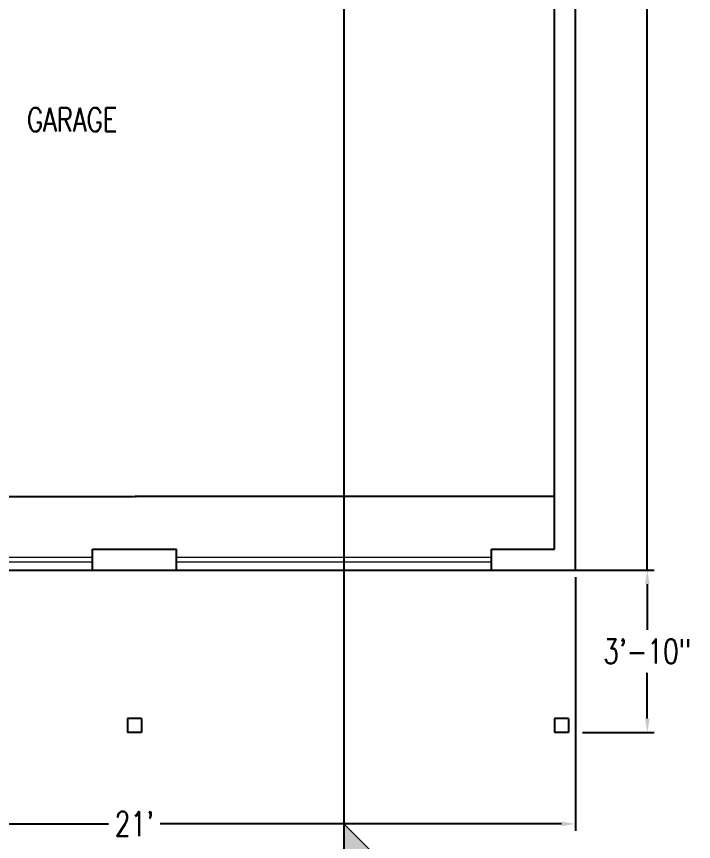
# Model space of a CAD drawing. Header units: inches. Extents: x 26998 to 46838, y -509 to 4343.
# Drawn here: x 37664.6 to 37858, y 3525 to 3760.6 of the extents above; entities that cross this region are included whole.
import ezdxf
from ezdxf.enums import TextEntityAlignment as Align

# ---------------------------------------------------------------- set-up
doc = ezdxf.new("R2010")
doc.units = ezdxf.units.IN
doc.header["$LTSCALE"] = 0.5
doc.header["$MEASUREMENT"] = 0
doc.layers.get('Defpoints').update_dxf_attribs({"color": 140})
doc.layers.add('S-Structural', color=1, linetype='Continuous', lineweight=20)
doc.layers.add('TXT', color=4, linetype='Continuous', lineweight=9)
doc.layers.add('Title Block', color=7, linetype='Continuous')
doc.styles.get("Standard").update_dxf_attribs({"font": 'romans.shx', "width": 0.75})
doc.styles.add('Tahoma', font='tahoma.ttf')
doc.dimstyles.get("Standard").update_dxf_attribs({"dimtxt": 0.18, "dimasz": 0.18, "dimexe": 0.18, "dimexo": 0.0625, "dimgap": 0.09, "dimtad": 0, "dimtih": 1, "dimtoh": 1, "dimdec": 4, "dimzin": 0, "dimdsep": 46, "dimtxsty": 'Standard', "dimcen": 0.09, "dimadec": 0, "dimazin": 0, "dimtfac": 1, "dimtdec": 4, "dimtofl": 0, "dimtmove": 0, "dimatfit": 3, "dimfxl": 1, "dimtolj": 1, "dimtzin": 0, "dimarcsym": 0})
doc.dimstyles.new('STANDARD$0', dxfattribs={"dimscale": 0, "dimtxt": 3, "dimasz": 4, "dimexe": 4, "dimexo": 4, "dimgap": 1, "dimtad": 1, "dimdec": 0, "dimzin": 1, "dimdsep": 46, "dimlunit": 4, "dimtxsty": 'Standard', "dimblk1": 'OBLIQUE', "dimblk2": 'OBLIQUE', "dimsah": 1, "dimcen": 0, "dimdle": 2, "dimclrd": 8, "dimclre": 8, "dimclrt": 256, "dimadec": 5, "dimazin": 0, "dimtfac": 1, "dimtdec": 0, "dimtix": 1, "dimtmove": 2, "dimatfit": 3, "dimldrblk": 'OBLIQUE', "dimfxl": 1, "dimtolj": 1, "dimtzin": 3, "dimarcsym": 0})

# ---------------------------------------------------------------- blocks, each defined once
blk = doc.blocks.new('*D1097')
at = {"layer": 'Defpoints', "color": 0, "transparency": 16777216}
for p in [(37824.27, 3974.69), (37844.77, 3974.69), (37824.27, 3602.49)]:
    blk.add_point(p, dxfattribs=at)
at = {"layer": 'Title Block', "color": 0, "lineweight": -2, "transparency": 16777216}
for p, q in [((37824.33, 3974.69), (37844.95, 3974.69)), ((37844.77, 3974.51), (37844.77, 3788.77)), ((37844.77, 3602.67), (37844.77, 3788.41)), ((37824.33, 3602.49), (37844.95, 3602.49))]:
    blk.add_line(p, q, dxfattribs=at)
at = {"layer": 'Title Block', "color": 0, "transparency": 16777216}
for points in [[(37844.74, 3974.51), (37844.8, 3974.51), (37844.77, 3974.69)], [(37844.74, 3602.67), (37844.8, 3602.67), (37844.77, 3602.49)]]:
    blk.add_solid(points, dxfattribs=at)
at = {"layer": 'Title Block', "color": 0, "transparency": 16777216, "insert": (37844.77, 3788.59), "char_height": 0.18, "attachment_point": 5}
blk.add_mtext('\\A1;372.2000', dxfattribs=at)
blk = doc.blocks.new('*D1112')
at = {"layer": 'Defpoints', "color": 0, "transparency": 16777216}
for p in [(37578.27, 3623.49), (37578.27, 3608.49), (37818.27, 3608.49)]:
    blk.add_point(p, dxfattribs=at)
at = {"layer": 'Title Block', "color": 0, "lineweight": -2, "transparency": 16777216}
for p, q in [((37578.27, 3608.56), (37578.27, 3623.67)), ((37818.27, 3608.56), (37818.27, 3623.67)), ((37578.45, 3623.49), (37697.71, 3623.49)), ((37818.09, 3623.49), (37698.82, 3623.49))]:
    blk.add_line(p, q, dxfattribs=at)
at = {"layer": 'Title Block', "color": 0, "transparency": 16777216}
for points in [[(37578.45, 3623.52), (37578.45, 3623.46), (37578.27, 3623.49)], [(37818.09, 3623.52), (37818.09, 3623.46), (37818.27, 3623.49)]]:
    blk.add_solid(points, dxfattribs=at)
at = {"layer": 'Title Block', "color": 0, "transparency": 16777216, "insert": (37698.27, 3623.49), "char_height": 0.18, "attachment_point": 5}
blk.add_mtext('\\A1;240.0000', dxfattribs=at)
blk = doc.blocks.new('*D1133')
at = {"layer": 'Defpoints', "color": 0, "transparency": 16777216}
for p in [(37824.27, 3602.49), (37572.27, 3554.09), (37824.27, 3529.99)]:
    blk.add_point(p, dxfattribs=at)
at = {"layer": 'Title Block', "color": 3, "lineweight": -2, "transparency": 16777216}
for p, q in [((37824.27, 3600.49), (37824.27, 3527.99)), ((37572.27, 3552.09), (37572.27, 3527.99)), ((37576.27, 3529.99), (37690.89, 3529.99)), ((37820.27, 3529.99), (37705.64, 3529.99))]:
    blk.add_line(p, q, dxfattribs=at)
at = {"layer": 'Title Block', "color": 3, "transparency": 16777216}
for points in [[(37576.27, 3530.66), (37576.27, 3529.33), (37572.27, 3529.99)], [(37820.27, 3530.66), (37820.27, 3529.33), (37824.27, 3529.99)]]:
    blk.add_solid(points, dxfattribs=at)
at = {"layer": 'Title Block', "color": 3, "transparency": 16777216, "insert": (37698.27, 3529.99), "char_height": 7, "attachment_point": 5}
blk.add_mtext("\\A1;21'", dxfattribs=at)
blk = doc.blocks.new('*D1134')
at = {"layer": 'Defpoints', "color": 0, "transparency": 16777216}
for p in [(37824.27, 3602.49), (37824.27, 3556.09), (37844.77, 3556.09)]:
    blk.add_point(p, dxfattribs=at)
at = {"layer": 'Title Block', "color": 3, "lineweight": -2, "transparency": 16777216}
for p, q in [((37826.27, 3602.49), (37846.77, 3602.49)), ((37844.77, 3598.49), (37844.77, 3585.46)), ((37844.77, 3560.09), (37844.77, 3573.13)), ((37826.27, 3556.09), (37846.77, 3556.09))]:
    blk.add_line(p, q, dxfattribs=at)
at = {"layer": 'Title Block', "color": 3, "transparency": 16777216}
for points in [[(37844.1, 3598.49), (37845.43, 3598.49), (37844.77, 3602.49)], [(37844.1, 3560.09), (37845.43, 3560.09), (37844.77, 3556.09)]]:
    blk.add_solid(points, dxfattribs=at)
at = {"layer": 'Title Block', "color": 3, "transparency": 16777216, "insert": (37844.77, 3579.29), "char_height": 7, "attachment_point": 5}
blk.add_mtext('\\A1;3\'-10"', dxfattribs=at)
blk = doc.blocks.new('*U948')
h = blk.add_hatch(color=256)
edge = h.paths.add_edge_path()
edge.add_line((0.25, 0), (0.3536, 0))
edge.add_line((0.3536, 0), (0, -0.3536))
edge.add_line((0, -0.3536), (-0.3536, 0))
edge.add_line((-0.3536, 0), (-0.25, 0))
edge.add_arc((0, 0), 0.25, 180, 360)
blk.add_line((-0.25, 0), (0.25, 0))
for points in [[(0.25, 0), (0.3536, 0), (0, -0.3536), (-0.3536, 0), (-0.25, 0, 1)], [(-0.1768, -0.1768, 0.414214), (0.1768, -0.1768), (0, -0.3536), (-0.1768, -0.1768)]]:
    blk.add_lwpolyline(points, format="xyb", close=True)
blk.add_circle((0, 0), 0.25)
at = {"style": 'Tahoma', "flags": 8}
blk.add_attdef('VIEWNUMBER', text='', height=0.0938, dxfattribs=at).set_placement((0, 0), align=Align.BOTTOM_CENTER)
blk.add_attdef('SHEETNUMBER', text='', height=0.0938, dxfattribs=at).set_placement((0, -0.0625), align=Align.TOP_CENTER)

msp = doc.modelspace()

# ---------------------------------------------------------------- linework, layer by layer
at = {"color": 1}
msp.add_line((37758.0455989, 4230.9153056), (37758.0455989, 3490.427233), dxfattribs=at)
at = {"layer": 'Title Block'}
for p, q in [((37824.2675686, 3602.4930304), (37824.2675686, 3974.6930304)), ((37818.2675686, 3608.4930304), (37818.2675686, 3968.6930304)), ((37686.2675686, 3608.4930304), (37710.2675686, 3608.4930304)), ((37686.2675686, 3602.4930304), (37686.2675686, 3608.4930304)), ((37710.2675686, 3602.4930304), (37710.2675686, 3608.4930304)), ((37800.2675686, 3608.4930304), (37818.2675686, 3608.4930304)), ((37800.2675686, 3602.4930304), (37800.2675686, 3608.4930304)), ((37572.2675686, 3602.4930304), (37824.2675686, 3602.4930304)), ((37686.2675686, 3602.4930304), (37710.2675686, 3602.4930304)), ((37800.2675686, 3602.4930304), (37824.2675686, 3602.4930304)), ((37700.2675686, 3560.0930304), (37696.2675686, 3560.0930304)), ((37696.2675686, 3560.0930304), (37696.2675686, 3556.0930304)), ((37700.2675686, 3560.0930304), (37700.2675686, 3556.0930304)), ((37822.2675686, 3560.0930304), (37818.2675686, 3560.0930304)), ((37818.2675686, 3560.0930304), (37818.2675686, 3556.0930304)), ((37822.2675686, 3560.0930304), (37822.2675686, 3556.0930304)), ((37700.2675686, 3556.0930304), (37696.2675686, 3556.0930304)), ((37822.2675686, 3556.0930304), (37818.2675686, 3556.0930304))]:
    msp.add_line(p, q, dxfattribs=at)
at = {"layer": 'TXT'}
for p, q in [((37596.2675686, 3606.1930304), (37686.2675686, 3606.1930304)), ((37596.2675686, 3604.7930304), (37686.2675686, 3604.7930304)), ((37710.2675686, 3606.1930304), (37800.2675686, 3606.1930304)), ((37710.2675686, 3604.7930304), (37800.2675686, 3604.7930304))]:
    msp.add_line(p, q, dxfattribs=at)

# ---------------------------------------------------------------- block references
at = {"layer": 'S-Structural'}
ref = msp.add_blockref('*U948', (37758.2649963, 3493.6203704), dxfattribs=dict(at, xscale=102.4, yscale=102.4, zscale=102.4, rotation=90))
ref.add_attrib('VIEWNUMBER', '2', dxfattribs={"layer": '0', "height": 9.6, "rotation": 90, "style": 'Tahoma'}).set_placement((37758.2649963, 3493.6203704), align=Align.BOTTOM_CENTER)
ref.add_attrib('SHEETNUMBER', 'A-4', dxfattribs={"layer": '0', "height": 9.6, "rotation": 90, "style": 'Tahoma'}).set_placement((37764.6649963, 3493.6203704), align=Align.TOP_CENTER)

# ---------------------------------------------------------------- texts
at = {"insert": (37667.5897017, 3734.4930304), "char_height": 6.8007744, "width": 110.476910075, "attachment_point": 1}
msp.add_mtext('\\A1;GARAGE', dxfattribs=at)

# ---------------------------------------------------------------- dimensions: what is measured, and where the dimension line sits
at = {"layer": 'Title Block'}
dim = msp.add_linear_dim(base=(37844.7675686, 3974.6930304), p1=(37824.2675686, 3602.4930304), p2=(37824.2675686, 3974.6930304), angle=90, dimstyle='Standard', dxfattribs=at)
dim.commit()
dim.dimension.update_dxf_attribs({"geometry": '*D1097', "text_midpoint": (37844.7675686, 3788.5930304)})
dim = msp.add_linear_dim(base=(37578.2675686, 3623.4930304), p1=(37818.2675686, 3608.4930304), p2=(37578.2675686, 3608.4930304), dimstyle='Standard', dxfattribs=at)
dim.commit()
dim.dimension.update_dxf_attribs({"geometry": '*D1112', "text_midpoint": (37698.2675686, 3623.4930304)})
dim = msp.add_linear_dim(base=(37824.2675686, 3529.9930304), p1=(37572.2675686, 3554.0930304), p2=(37824.2675686, 3602.4930304), dimstyle='STANDARD$0', override={"dimscale": 1, "dimtxt": 7, "dimexe": 2, "dimexo": 2, "dimgap": 2, "dimtad": 0, "dimtih": 1, "dimtoh": 1, "dimzin": 0, "dimsah": 0, "dimcen": 0.09, "dimdle": 0, "dimclrd": 3, "dimclre": 3, "dimclrt": 3}, dxfattribs=at)
dim.commit()
dim.dimension.update_dxf_attribs({"geometry": '*D1133', "text_midpoint": (37698.2675686, 3529.9930304)})
dim = msp.add_linear_dim(base=(37844.7675686, 3556.0930304), p1=(37824.2675686, 3602.4930304), p2=(37824.2675686, 3556.0930304), angle=90, dimstyle='STANDARD$0', override={"dimscale": 1, "dimtxt": 7, "dimexe": 2, "dimexo": 2, "dimgap": 2, "dimtad": 0, "dimtih": 1, "dimtoh": 1, "dimzin": 0, "dimsah": 0, "dimcen": 0.09, "dimdle": 0, "dimclrd": 3, "dimclre": 3, "dimclrt": 3}, dxfattribs=at)
dim.commit()
dim.dimension.update_dxf_attribs({"geometry": '*D1134', "text_midpoint": (37844.7675686, 3579.2930304)})

doc.saveas('drawing.dxf')
